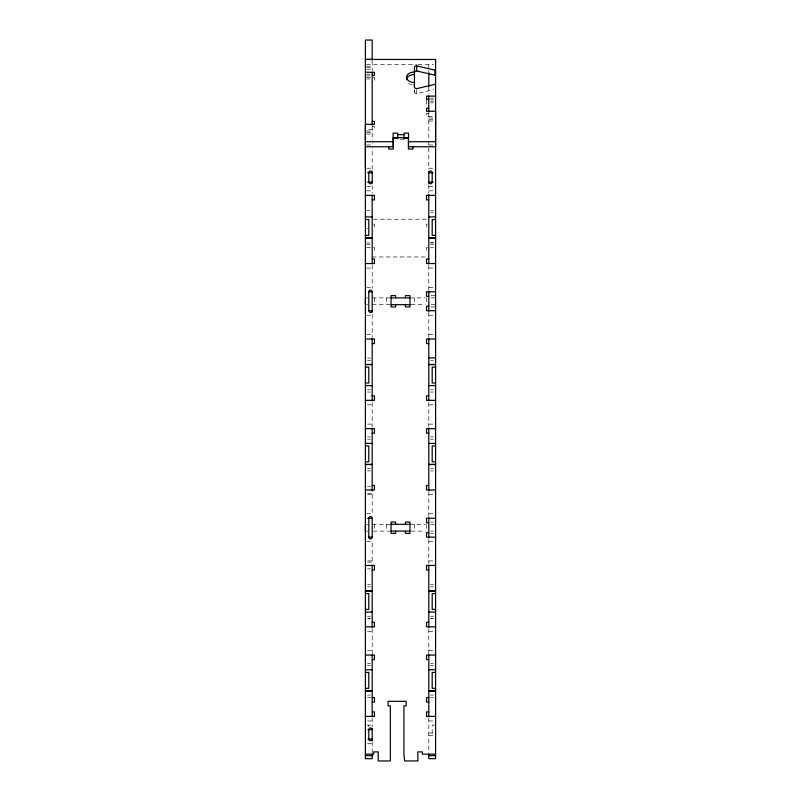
<?xml version="1.0" encoding="UTF-8"?>
<svg xmlns="http://www.w3.org/2000/svg" width="801" height="801" viewBox="0 0 801 801"><rect width="100%" height="100%" fill="white"/><g stroke="black" fill="none" stroke-linecap="round" stroke-linejoin="round"><path stroke-width="0.6" stroke-dasharray="4 3" d="M372.185 169.341L372.185 147.915M414.457 90.893L414.457 92.155A2.263 1.512 0 0 0 416.72 93.667L433.802 89.672M366.488 64.541L416.941 64.541M418.042 64.541L433.471 64.481M366.528 66.163L372.185 66.163M366.528 67.514L372.185 67.514M366.528 69.196L372.185 69.196M366.528 74.253L369.922 74.253M366.528 75.935L369.922 75.935M366.528 77.337L370.493 77.337M373.316 77.337L374.447 77.337L374.447 80.37L373.456 80.37M366.528 78.969L369.922 78.969M430.497 98.133L433.471 98.133M430.497 99.815L433.471 99.815M430.497 101.166L433.471 101.166M430.497 102.848L433.471 102.848M428.795 113.281L426.532 113.281L426.532 116.315L433.331 116.315M428.795 117.997L433.471 117.997M428.795 119.349L433.471 119.349M428.795 121.031L433.471 121.031M372.185 126.388L374.447 126.388L374.447 129.422L366.528 129.422M366.528 131.044L372.185 131.044M366.528 132.395L372.185 132.395M366.528 134.077L372.185 134.077M366.528 145.021L372.185 145.021L372.185 143.439M428.795 145.021L433.471 145.021M366.528 168.21L372.185 168.21M428.795 168.21L433.471 168.21M366.528 186.703L372.185 186.703M428.795 186.703L433.471 186.703M366.528 190.858L372.185 190.858M428.795 190.858L433.471 190.858M366.528 210.493L369.922 210.493M430.497 210.493L433.471 210.493M430.497 212.756L433.471 212.756M373.366 219.214L428.795 219.214M373.456 224.12L374.447 224.12L374.447 228.655L373.316 228.655M427.524 224.12L426.532 224.12L426.532 228.655L427.664 228.655M366.528 228.655L367.659 228.655M430.497 242.192L433.471 242.192M366.528 242.993L369.922 242.993M430.497 242.993L433.471 242.993M366.528 244.465L369.922 244.465M430.497 244.465L433.471 244.465M366.528 247.519L370.493 247.519M373.316 247.519L374.447 247.519L374.447 252.055L373.456 252.055M427.664 247.519L426.532 247.519L426.532 252.055L427.524 252.055M430.497 247.519L433.471 247.519M372.185 256.961L427.614 256.961M366.528 268.065L372.185 268.065M428.795 268.065L433.471 268.065M366.528 287.309L372.185 287.309M428.795 287.309L433.471 287.309M431.058 295.619L435.594 295.619M365.406 297.882L367.679 297.882M372.205 297.882L391.078 297.882M409.942 297.882L425.231 297.882M431.058 297.882L435.604 297.882M365.406 304.67L367.679 304.67M372.205 304.67L389.937 304.67M411.073 304.67L425.231 304.67M431.058 304.67L435.604 304.67M431.058 306.933L435.594 306.933M366.528 315.244L372.185 315.244M428.795 315.244L433.471 315.244M366.528 334.488L372.185 334.488M428.795 334.488L433.471 334.488M367.519 358.097L370.493 358.097M367.519 360.36L370.493 360.36M430.497 360.36L433.471 360.36M367.519 389.797L370.493 389.797M430.497 389.797L433.471 389.797M367.519 392.059L370.493 392.059M430.497 392.059L433.471 392.059M367.519 404.875L372.185 404.875M428.795 404.875L433.471 404.875M367.519 424.119L372.185 424.119M428.795 424.119L433.471 424.119M367.519 436.935L370.493 436.935M430.497 436.935L433.471 436.935M367.519 439.198L370.493 439.198M430.497 439.198L433.471 439.198M367.519 468.635L370.493 468.635M430.497 468.635L433.471 468.635M367.519 470.898L370.493 470.898M430.497 470.898L433.471 470.898M367.519 486.577L370.493 486.577M367.519 493.376L372.185 493.376M367.659 494.507L372.185 494.507M428.795 494.507L433.471 494.507M366.528 513.751L372.185 513.751L372.185 491.113M428.795 513.751L433.471 513.751M430.497 522.052L433.471 522.052M365.406 524.325L367.679 524.325M372.205 524.325L391.078 524.325M409.942 524.325L425.231 524.325M430.497 524.325L435.604 524.325M365.406 531.113L367.679 531.113M373.096 531.113L389.937 531.113M411.073 531.113L425.231 531.113M430.497 531.113L433.471 531.113M430.497 533.376L433.471 533.376M366.528 541.676L372.185 541.676L372.185 563.594M428.795 541.676L433.471 541.676M367.659 560.93L372.185 560.93M428.795 560.93L433.471 560.93M367.519 562.062L372.185 562.062M367.519 568.85L370.493 568.85M367.519 584.53L370.493 584.53M430.497 584.53L433.471 584.53M367.519 586.803L370.493 586.803M430.497 586.803L433.471 586.803M367.519 616.239L370.493 616.239M430.497 616.239L433.471 616.239M367.519 618.502L370.493 618.502M430.497 618.502L433.471 618.502M368.79 618.502L369.922 618.502M431.058 618.502L432.19 618.502M367.519 631.308L372.185 631.308M428.795 631.308L433.471 631.308M367.519 650.562L372.185 650.562M428.795 650.562L433.471 650.562M367.519 663.378L370.493 663.378M430.497 663.378L433.471 663.378M367.519 665.641L370.493 665.641M430.497 665.641L433.471 665.641M367.519 695.078L370.493 695.078M430.497 695.078L433.471 695.078M367.519 697.341L370.493 697.341M430.497 697.341L433.471 697.341M367.519 720.95L372.185 720.95M428.795 720.95L433.471 720.95M367.088 725.095L372.185 725.095M434.743 725.095L432.19 725.095L432.19 733.025M428.795 733.025L433.471 733.025M428.795 735.288L433.471 735.288M367.519 743.588L372.185 743.588M428.795 64.481L428.795 69.387M428.795 70.618L428.795 74.293M428.795 86.558L428.795 93.927M428.795 112.951L428.795 169.341M428.795 184.681L428.795 193.121M428.795 265.231L428.795 290.423M428.795 312.41L428.795 337.321M428.795 402.613L428.795 426.673M428.795 491.674L428.795 516.585M428.795 539.704L428.795 563.754M428.795 628.765L428.795 653.956M428.795 717.836L428.795 753.511M426.532 101.166L426.532 104.19M426.553 297.882L426.553 304.67M426.553 524.325L426.553 531.113M416.72 89.632L416.72 93.667M414.477 297.882L414.477 304.67M414.477 524.325L414.477 531.113M414.457 89.702L414.457 92.155M404.014 139.204L397.676 139.214M386.543 297.882L386.543 304.67M386.543 524.325L386.543 531.113M374.467 297.882L374.467 304.67M374.467 524.325L374.467 531.113M372.185 61.116L372.185 70.878M372.185 125.997L372.185 140.285M372.185 185.291L372.185 193.121M372.185 265.231L372.185 288.45M372.185 314.392L372.185 337.321M372.185 402.613L372.185 426.673M372.185 628.765L372.185 653.956M372.185 717.836L372.185 726.797M372.185 741.896L372.185 753.511M368.79 725.095L368.79 726.867M412.275 84.886A7.93 5.307 0 0 1 408.3 83.124"/><path stroke-width="1.2" d="M365.396 168.21L365.396 124.375M371.904 740.144L371.264 740.615A2.043 2.043 0 0 1 369.722 740.605L369.071 740.144A1.282 1.282 0 0 1 368.79 739.343L368.79 729.621A1.702 1.702 0 0 1 370.493 727.929A1.702 1.702 0 0 1 372.185 729.621L367.939 729.621M372.185 59.434L365.396 59.434L435.594 59.484L435.594 758.677L428.795 758.687L428.795 754.182M365.396 72.23L374.447 72.29L374.447 75.324L372.185 75.324M435.594 96.12L426.532 96.12L426.532 100.155M426.532 99.144L428.795 99.144M428.795 108.235L426.532 108.235L426.532 111.269L435.594 111.269L435.594 146.763L408.55 146.763L408.55 133.116L404.014 133.116L404.014 138.673M372.185 121.341L374.447 121.341L374.447 124.375L365.396 124.315M397.676 134.638L404.014 134.638M393.151 138.162L397.676 138.172M404.014 138.172L408.55 138.162M365.396 141.717L393.151 141.717M408.55 141.717L435.594 141.717M365.396 146.783L393.151 146.763L393.151 133.116L397.676 133.116L397.676 138.673M367.659 172.736L372.185 172.736M428.795 172.736L433.041 172.736M367.659 182.177L372.185 182.177M428.795 182.177L433.041 182.177M365.396 195.384L374.447 195.384L374.447 199.91L372.185 199.91M435.594 195.384L426.532 195.384L426.532 199.91L428.795 199.91M365.396 216.871L372.185 216.971M428.795 216.971L435.594 216.871M365.396 219.554L368.79 219.554L368.79 235.404L365.396 235.404M435.594 219.554L432.19 219.554L432.19 235.404L435.594 235.404M372.185 259.003L374.447 259.003L374.447 263.539L365.396 263.539M428.795 259.003L426.532 259.003L426.532 263.539L435.594 263.539M368.79 310.708L372.185 310.708A1.702 1.702 0 0 1 370.493 312.41A1.702 1.702 0 0 1 368.79 310.708L368.79 291.844L372.185 291.844L372.185 312.13M435.594 291.844L426.532 291.844L426.532 296.37L428.795 296.37M391.078 297.882L409.942 297.882M391.078 304.67L409.942 304.67M428.795 306.182L426.532 306.182L426.532 310.708L435.594 310.708M365.396 339.013L374.447 339.013L374.447 343.549L372.185 343.549M435.594 339.013L426.532 339.013L426.532 343.549L428.795 343.549M428.795 357.887L435.594 357.887M365.396 364.475L372.185 364.475M428.795 364.475L435.594 364.475M365.396 364.565L372.185 364.565M428.795 364.565L435.594 364.565M365.396 367.148L368.79 367.148L368.79 382.998L365.396 382.998M435.594 367.148L432.19 367.148L432.19 382.998L435.594 382.998M365.396 385.591L372.185 385.681M428.795 385.591L435.594 385.591M372.185 395.814L374.447 395.814L374.447 400.34L365.396 400.34M428.795 395.814L426.532 395.814L426.532 400.34L435.594 400.34M365.396 428.645L374.447 428.645L374.447 433.181L372.185 433.181M435.594 428.645L426.532 428.645L426.532 433.181L428.795 433.181M365.396 443.404L372.185 443.404M428.795 443.404L435.594 443.404M365.396 445.997L368.79 445.997L368.79 461.847L365.396 461.847M435.594 445.997L432.19 445.997L432.19 461.847L435.594 461.847M365.396 464.43L372.185 464.43M428.795 464.43L435.594 464.43M365.396 464.52L372.185 464.52M428.795 464.52L435.594 464.52M372.185 485.446L374.447 485.446L374.447 489.982L365.396 489.982M428.795 485.446L426.532 485.446L426.532 489.982L435.594 489.982M367.659 518.277L372.185 518.277L372.185 537.151A1.702 1.702 0 0 1 370.493 538.853A1.702 1.702 0 0 1 368.79 537.151L368.79 518.277A1.702 1.702 0 0 1 370.493 516.585A1.702 1.702 0 0 1 372.185 518.277M435.594 518.277L426.532 518.277L426.532 522.813L428.795 522.813M391.078 524.325L409.942 524.325M391.078 531.113L409.942 531.113M428.795 532.625L426.532 532.625L426.532 537.151L435.594 537.151M368.79 537.151L372.185 537.151M365.396 565.456L374.447 565.456L374.447 569.982L372.185 569.982M435.594 565.456L426.532 565.456L426.532 569.982L428.795 569.982M365.396 590.908L372.185 590.908M428.795 590.908L435.594 590.908M365.396 591.008L372.185 591.008M428.795 591.008L435.594 591.008M365.396 593.591L368.79 593.591L368.79 609.441L365.396 609.441M435.594 593.591L432.19 593.591L432.19 609.441L435.594 609.441M365.396 612.124L372.185 612.024M428.795 612.024L435.594 612.124M372.185 622.257L374.447 622.257L374.447 626.783L365.396 626.783M428.795 622.257L426.532 622.257L426.532 626.783L435.594 626.783M365.396 655.088L374.447 655.088L374.447 659.613L372.185 659.613M435.594 655.088L426.532 655.088L426.532 659.613L428.795 659.613M365.396 669.846L372.185 669.756M428.795 669.756L435.594 669.756M365.396 672.429L368.79 672.429L368.79 688.279L365.396 688.279M435.594 672.429L432.19 672.429L432.19 688.279L435.594 688.279M365.396 690.873L372.185 690.873M428.795 690.873L435.594 690.873M365.396 690.963L372.185 690.963M428.795 690.963L435.594 690.963M372.185 697.551L374.447 697.551L374.447 702.077L372.185 702.077M428.795 697.551L426.532 697.551L426.532 702.077L428.795 702.077M372.185 711.889L374.447 711.889L374.447 716.414L365.396 716.414M428.795 711.889L426.532 711.889L426.532 716.414L435.594 716.414M367.939 739.063L372.185 739.063M365.396 754.162L373.697 754.162L373.697 751.889L378.222 751.889L378.222 760.95L390.337 760.95L390.337 705.851L388.074 705.851L388.074 701.326L406.187 701.326L406.187 705.851L403.924 705.851L403.924 754.162L404.645 760.95L417.852 760.95L417.852 751.889L422.377 751.889L422.377 754.162L435.594 754.162M365.396 755.663L372.185 755.663M428.795 755.663L435.594 755.663M414.457 87.249L414.457 67.414A2.263 1.512 0 0 1 416.72 65.902L434.943 70.168A2.273 1.522 0 0 0 435.594 70.228M414.457 72.46A2.263 1.512 0 0 1 416.72 70.949L434.943 75.214A2.273 1.522 0 0 0 435.594 75.274M434.943 70.168L434.943 75.214M432.19 182.177L432.19 172.636A1.702 1.702 0 0 0 430.497 170.943A1.702 1.702 0 0 0 428.795 172.636M428.795 72.891L428.795 86.558M428.795 96.12L428.795 112.11M428.795 171.895L428.795 183.029M428.795 194.493L428.795 263.819M428.795 291.274L428.795 311.279M428.795 338.453L428.795 400.911M428.795 428.084L428.795 490.542M428.795 517.716L428.795 538.002M428.795 565.176L428.795 627.634M428.795 654.807L428.795 716.414M416.72 65.892L416.72 70.949M412.946 146.783L412.946 149.046L408.42 149.046L408.42 137.612L393.321 137.612L393.321 149.046L388.795 149.046L388.795 146.783M405.416 297.882L405.416 295.619L409.942 295.619L409.942 306.933L405.416 306.933L405.416 304.67M405.416 524.325L405.416 522.052L409.942 522.052L409.942 533.376L405.416 533.376L405.416 531.113M395.604 297.882L395.604 295.619L391.078 295.619L391.078 306.933L395.604 306.933L395.604 304.67M395.604 524.325L395.604 522.052L391.078 522.052L391.078 533.376L395.604 533.376L395.604 531.113M372.185 60.275L372.185 40.05L365.396 40.05L365.396 758.677L372.185 758.687L372.185 754.182M372.185 72.23L372.185 125.156M372.185 171.895L372.185 183.029M372.185 195.104L372.185 263.819M372.185 338.453L372.185 400.911M372.185 428.084L372.185 490.592M372.185 565.156L372.185 627.634M372.185 654.807L372.185 716.414M372.185 728.489L372.185 740.474M368.79 182.177L368.79 172.636A1.702 1.702 0 0 1 370.493 170.943A1.702 1.702 0 0 1 372.185 172.636M365.406 297.882L365.406 304.67M365.406 524.325L365.406 531.113M435.594 84.295A2.273 1.522 0 0 0 434.943 84.355L416.72 88.621A2.263 1.512 0 0 1 414.457 87.109M414.457 82.563A7.93 5.307 0 0 1 406.528 77.256A7.93 5.307 0 0 1 414.457 71.96M414.457 85.086A7.93 5.307 0 0 1 413.747 85.066M406.528 79.78A7.93 5.307 0 0 1 414.457 74.483M372.185 739.343A1.282 1.282 0 0 1 371.904 740.134M368.79 291.844A1.702 1.702 0 0 1 370.493 290.142A1.702 1.702 0 0 1 372.185 291.844M432.19 182.077A1.702 1.702 0 0 1 430.497 183.769A1.702 1.702 0 0 1 428.795 182.077M372.185 182.077A1.702 1.702 0 0 1 370.493 183.769A1.702 1.702 0 0 1 368.79 182.077M372.185 237.987L365.396 237.987L372.185 238.087M435.594 237.987L428.795 237.987L435.594 238.087"/></g></svg>
